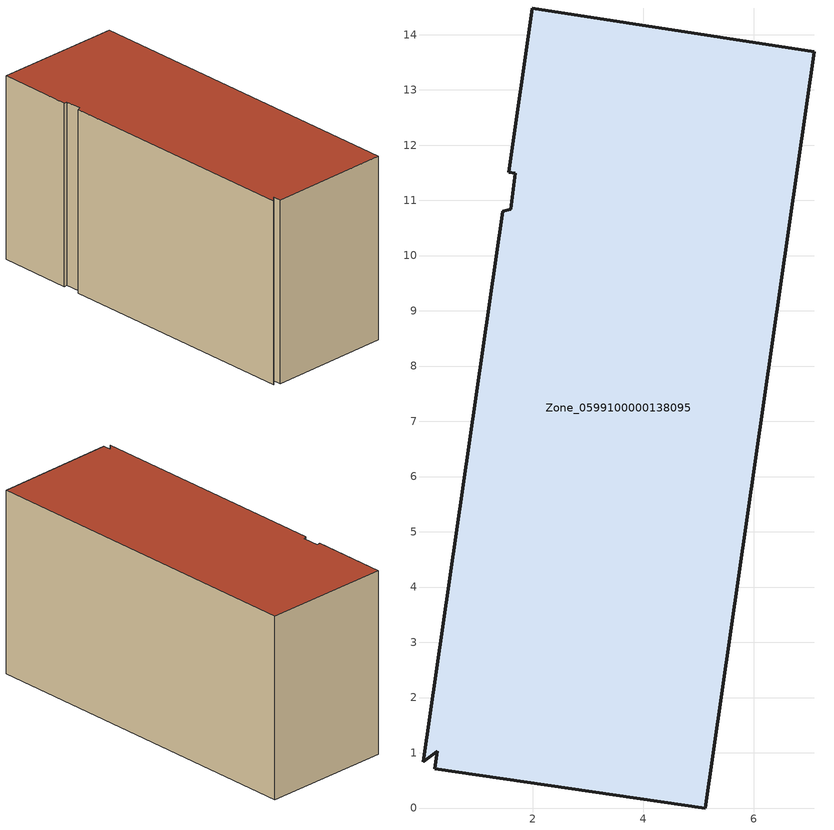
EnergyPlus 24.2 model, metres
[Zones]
Zone_0599100000138095
 floor ground (C_G): 0.27,1.03 0.01,0.84 1.46,10.81 1.6,10.84 1.69,11.49 1.56,11.51 1.99,14.48 7.1,13.69 5.12,0 0.23,0.71 z0
 wall outside (C_F): 7.1,13.69 1.99,14.48 1.56,11.51 1.69,11.49 1.6,10.84 1.46,10.81 0.01,0.84 0.27,1.03 0.23,0.71 5.12,0 7.1,13.69 z0:7.45
 roof outside (C_R): 1.6,10.84 1.46,10.81 0.01,0.84 0.27,1.03 0.23,0.71 5.12,0 7.1,13.69 1.99,14.48 1.56,11.51 1.69,11.49 z7.45
[BUILDING]
Pand.0599100000138095: North Axis=0; Terrain=City; Loads Convergence Tolerance Value=0.04; Temperature Convergence Tolerance Value=0.4; Solar Distribution=FullExterior; Maximum Number of Warmup Days=25; Minimum Number of Warmup Days=1
[Site:Location]
Rotterdam.The.Hague.AP_ZH_NLD Design_Conditions: Latitude=51.96; Longitude=4.45; Time Zone=1; Elevation=-4.5
[SITE:GROUNDTEMPERATURE:BUILDINGSURFACE]
18, 18, 18, 18, 18, 18, 18, 18, 18, 18, 18, 18
[MATERIAL] Thermal Absorptance=0.9; Solar Absorptance=0.7; Visible Absorptance=0.7
Name | Roughness | Thickness | Conductivity | Density | Specific Heat
G.TC.1992-2005 | MediumSmooth | 0.15 | 0.06 | 540 | 1210
F.TC.1992-2005 | Rough | 0.3 | 0.12 | 1920 | 840
R.TC.1992-2005 | MediumRough | 0.2 | 0.08 | 1500 | 1000
[CONSTRUCTION]
C_G: G.TC.1992-2005
C_F: F.TC.1992-2005
C_R: R.TC.1992-2005
[ZONE]
Zone_0599100000138095: Type=1; Multiplier=1; Ceiling Height=Autocalculate; Volume=Autocalculate; Floor Area=autocalculate; Part of Total Floor Area=Yes
[ZONEINFILTRATION:DESIGNFLOWRATE]
Infil_Zone_0599100000138095: Zone or ZoneList or Space or SpaceList=Zone_0599100000138095; Schedule=AlwaysOn; Design Flow Rate Calculation Method=Flow/Area; Flow Rate per Floor Area=0.0015; Constant Term Coefficient=1; Temperature Term Coefficient=0; Velocity Term Coefficient=0; Velocity Squared Term Coefficient=0
[HVACTEMPLATE:ZONE:IDEALLOADSAIRSYSTEM]
Zone_0599100000138095: Maximum Heating Supply Air Temperature=50; Minimum Cooling Supply Air Temperature=13; Maximum Heating Supply Air Humidity Ratio=0.0156; Minimum Cooling Supply Air Humidity Ratio=0.0077; Heating Limit=NoLimit; Cooling Limit=NoLimit; Dehumidification Control Type=ConstantSensibleHeatRatio; Cooling Sensible Heat Ratio=0.7; Dehumidification Setpoint=60; Humidification Control Type=None; Humidification Setpoint=30; Outdoor Air Method=None; Outdoor Air Flow Rate per Person=0.00944; Outdoor Air Flow Rate per Zone Floor Area=0; Outdoor Air Flow Rate per Zone=0; Demand Controlled Ventilation Type=None; Outdoor Air Economizer Type=NoEconomizer; Heat Recovery Type=None; Sensible Heat Recovery Effectiveness=0.7; Latent Heat Recovery Effectiveness=0.65
[ZONECONTROL:THERMOSTAT]
ThermostatControl_Zone_0599100000138095: Zone or ZoneList=Zone_0599100000138095; Control Type Schedule=DualSetpointControlType; Control 1=Thermostat_Zone_0599100000138095; Temperature Difference Between Cutout And Setpoint=0
[THERMOSTATSETPOINT:DUALSETPOINT]
Thermostat_Zone_0599100000138095: Heating Setpoint Temperature Schedule=HeatingSetpoint_Zone_0599100000138095; Cooling Setpoint Temperature Schedule=CoolingSetpoint_Zone_0599100000138095
[SCHEDULE:COMPACT]
HeatingSetpoint_Zone_0599100000138095: Through: 12/31, For: AllDays, Until: 24:00, 21
CoolingSetpoint_Zone_0599100000138095: Through: 12/31, For: AllDays, Until: 24:00, 24
DualSetpointControlType: Through: 12/31, For: AllDays, Until: 24:00, 4
AlwaysOn: Through: 12/31, For: AllDays, Until: 24:00, 1
